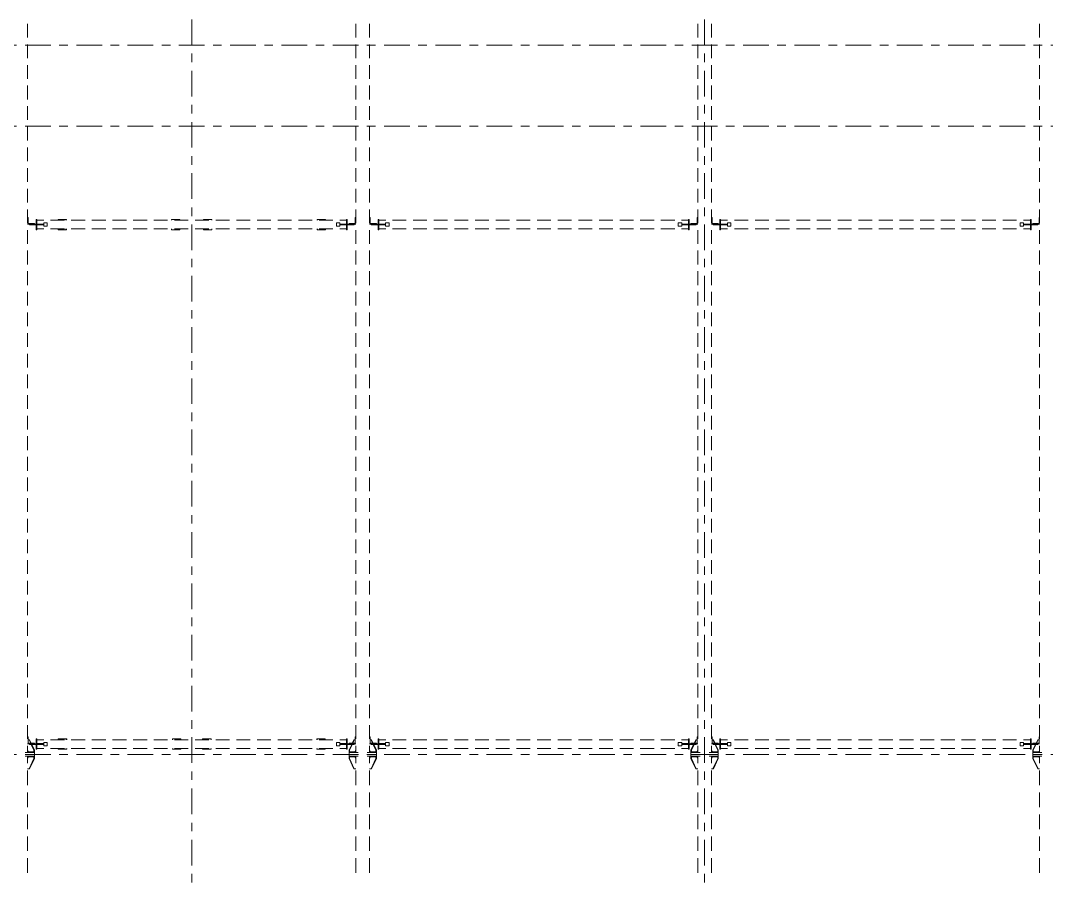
# Model space of a CAD drawing. Header units: millimetres. Extents: x -59 to 782, y -222 to 372.
# Drawn here: x 202 to 322, y 172.7 to 272.9 of the extents above; entities that cross this region are included whole.
import ezdxf

# ---------------------------------------------------------------- set-up
doc = ezdxf.new("R2010")
doc.units = ezdxf.units.MM
doc.linetypes.add('XKITLINE00', pattern=[0])
doc.linetypes.add('XKITLINE03', pattern=[6, 3, -1, 1, -1])
doc.layers.add('Part', color=2, linetype='Continuous', lineweight=0)
doc.layers.add('S-GRID', color=1, linetype='Continuous', lineweight=0)

msp = doc.modelspace()

# ---------------------------------------------------------------- linework, layer by layer
at = {"layer": 'Part', "linetype": 'XKITLINE00', "lineweight": 0}
for p, q in [((202.8, 270.89), (202.8, 272.5)), ((241.2, 270.89), (241.2, 272.5)), ((242.8, 270.89), (242.8, 272.5)), ((281.2, 270.89), (281.2, 272.5)), ((282.8, 270.89), (282.8, 272.5)), ((321.2, 270.89), (321.2, 272.5)), ((202.8, 268.48), (202.8, 270.09)), ((241.2, 268.48), (241.2, 270.09)), ((242.8, 268.48), (242.8, 270.09)), ((281.2, 268.48), (281.2, 270.09)), ((282.8, 268.48), (282.8, 270.09)), ((321.2, 268.48), (321.2, 270.09)), ((202.8, 266.06), (202.8, 267.67)), ((241.2, 266.06), (241.2, 267.67)), ((242.8, 266.06), (242.8, 267.67)), ((281.2, 266.06), (281.2, 267.67)), ((282.8, 266.06), (282.8, 267.67)), ((321.2, 266.06), (321.2, 267.67)), ((202.8, 263.65), (202.8, 265.26)), ((241.2, 263.65), (241.2, 265.26)), ((242.8, 263.65), (242.8, 265.26)), ((281.2, 263.65), (281.2, 265.26)), ((282.8, 263.65), (282.8, 265.26)), ((321.2, 263.65), (321.2, 265.26)), ((202.8, 261.24), (202.8, 262.85)), ((241.2, 261.24), (241.2, 262.85)), ((242.8, 261.24), (242.8, 262.85)), ((281.2, 261.24), (281.2, 262.85)), ((282.8, 261.24), (282.8, 262.85)), ((321.2, 261.24), (321.2, 262.85)), ((202.8, 258.82), (202.8, 260.43)), ((241.2, 258.82), (241.2, 260.43)), ((242.8, 258.82), (242.8, 260.43)), ((281.2, 258.82), (281.2, 260.43)), ((282.8, 258.82), (282.8, 260.43)), ((321.2, 258.82), (321.2, 260.43)), ((202.8, 256.41), (202.8, 258.02)), ((241.2, 256.41), (241.2, 258.02)), ((242.8, 256.41), (242.8, 258.02)), ((281.2, 256.41), (281.2, 258.02)), ((282.8, 256.41), (282.8, 258.02)), ((321.2, 256.41), (321.2, 258.02)), ((202.8, 253.99), (202.8, 255.6)), ((241.2, 253.99), (241.2, 255.6)), ((242.8, 253.99), (242.8, 255.6)), ((281.2, 253.99), (281.2, 255.6)), ((282.8, 253.99), (282.8, 255.6)), ((321.2, 253.99), (321.2, 255.6)), ((202.8, 251.58), (202.8, 253.19)), ((241.2, 251.58), (241.2, 253.19)), ((242.8, 251.58), (242.8, 253.19)), ((281.2, 251.58), (281.2, 253.19)), ((282.8, 251.58), (282.8, 253.19)), ((321.2, 251.58), (321.2, 253.19)), ((202.8, 249.17), (202.8, 250.77)), ((202.87, 249.84), (202.8, 249.84)), ((202.87, 249.11), (202.87, 249.84)), ((241.13, 249.11), (241.13, 249.84)), ((241.13, 249.84), (241.2, 249.84)), ((241.2, 249.17), (241.2, 250.77)), ((242.8, 249.17), (242.8, 250.77)), ((242.87, 249.84), (242.8, 249.84)), ((242.87, 249.11), (242.87, 249.84)), ((281.13, 249.11), (281.13, 249.84)), ((281.13, 249.84), (281.2, 249.84)), ((281.2, 249.17), (281.2, 250.77)), ((282.8, 249.17), (282.8, 250.77)), ((282.87, 249.84), (282.8, 249.84)), ((282.87, 249.11), (282.87, 249.84)), ((321.13, 249.11), (321.13, 249.84)), ((321.13, 249.84), (321.2, 249.84)), ((321.2, 249.17), (321.2, 250.77)), ((202.8, 249.04), (203.6, 249.04)), ((203.6, 249.11), (202.87, 249.11)), ((204.68, 249.04), (203, 249.04)), ((203, 248.96), (203, 249.04)), ((204.68, 248.96), (203, 248.96)), ((203.6, 249.04), (203.6, 249.11)), ((203.8, 249.04), (203.8, 249.6)), ((203.8, 249.6), (203.88, 249.6)), ((203.8, 248.96), (203.8, 248.4)), ((203.88, 249.6), (203.88, 249.04)), ((203.88, 249.5), (204.69, 249.5)), ((203.88, 249.05), (204.67, 249.05)), ((203.88, 248.4), (203.88, 248.96)), ((203.88, 248.95), (204.68, 248.95)), ((203.88, 248.5), (204.69, 248.5)), ((205.08, 249.2), (204.68, 249.2)), ((204.68, 249.04), (204.68, 249.2)), ((204.68, 248.96), (204.68, 249.04)), ((204.68, 248.8), (204.68, 248.96)), ((204.68, 248.8), (205.08, 248.8)), ((205.08, 248.8), (205.08, 249.2)), ((205.49, 249.5), (207.1, 249.5)), ((205.49, 248.5), (207.1, 248.5)), ((207.33, 249.6), (206.37, 249.6)), ((206.37, 249.6), (206.37, 249.5)), ((206.37, 248.4), (206.37, 248.5)), ((207.28, 249.5), (207.28, 249.6)), ((207.28, 248.4), (207.28, 248.5)), ((207.33, 249.5), (207.33, 249.6)), ((207.33, 248.4), (207.33, 248.5)), ((207.91, 249.5), (209.52, 249.5)), ((207.91, 248.5), (209.52, 248.5)), ((210.32, 249.5), (211.93, 249.5)), ((210.32, 248.5), (211.93, 248.5)), ((212.74, 249.5), (214.35, 249.5)), ((212.74, 248.5), (214.35, 248.5)), ((215.15, 249.5), (216.77, 249.5)), ((215.15, 248.5), (216.77, 248.5)), ((217.57, 249.5), (219.18, 249.5)), ((217.57, 248.5), (219.18, 248.5)), ((220.61, 249.6), (219.65, 249.6)), ((219.65, 249.6), (219.65, 249.5)), ((219.65, 248.4), (219.65, 248.5)), ((219.99, 249.5), (221.6, 249.5)), ((219.99, 248.5), (221.6, 248.5)), ((220.56, 249.5), (220.56, 249.6)), ((220.56, 248.4), (220.56, 248.5)), ((220.61, 249.5), (220.61, 249.6)), ((220.61, 248.5), (220.61, 248.4)), ((222.4, 249.5), (224.01, 249.5)), ((222.4, 248.5), (224.01, 248.5)), ((223.39, 249.5), (223.39, 249.6)), ((223.39, 249.6), (224.35, 249.6)), ((223.39, 248.5), (223.39, 248.4)), ((223.44, 249.5), (223.44, 249.6)), ((223.44, 248.4), (223.44, 248.5)), ((224.35, 249.5), (224.35, 249.6)), ((224.35, 248.4), (224.35, 248.5)), ((224.82, 249.5), (226.43, 249.5)), ((224.82, 248.5), (226.43, 248.5)), ((227.23, 249.5), (228.85, 249.5)), ((227.23, 248.5), (228.85, 248.5)), ((229.65, 249.5), (231.26, 249.5)), ((229.65, 248.5), (231.26, 248.5)), ((232.07, 249.5), (233.68, 249.5)), ((232.07, 248.5), (233.68, 248.5)), ((234.48, 249.5), (236.09, 249.5)), ((234.48, 248.5), (236.09, 248.5)), ((237.63, 249.6), (236.67, 249.6)), ((236.67, 249.5), (236.67, 249.6)), ((236.67, 248.4), (236.67, 248.5)), ((236.72, 249.5), (236.72, 249.6)), ((236.72, 248.4), (236.72, 248.5)), ((236.9, 249.5), (238.51, 249.5)), ((236.9, 248.5), (238.51, 248.5)), ((237.63, 249.5), (237.63, 249.6)), ((237.63, 248.4), (237.63, 248.5)), ((238.92, 248.8), (238.92, 249.2)), ((238.92, 249.2), (239.32, 249.2)), ((239.32, 248.8), (238.92, 248.8)), ((239.31, 249.5), (240.12, 249.5)), ((239.31, 248.5), (240.12, 248.5)), ((239.32, 249.04), (239.32, 249.2)), ((239.32, 249.05), (240.12, 249.05)), ((239.32, 249.04), (239.32, 248.96)), ((239.32, 249.04), (241, 249.04)), ((239.32, 248.96), (241, 248.96)), ((239.32, 248.8), (239.32, 248.96)), ((239.32, 248.95), (240.11, 248.95)), ((240.2, 249.6), (240.12, 249.6)), ((240.12, 249.6), (240.12, 249.04)), ((240.12, 248.4), (240.12, 248.96)), ((240.2, 249.04), (240.2, 249.6)), ((240.2, 248.96), (240.2, 248.4)), ((240.4, 249.04), (240.4, 249.11)), ((240.4, 249.11), (241.13, 249.11)), ((241.2, 249.04), (240.4, 249.04)), ((241, 249.04), (241, 248.96)), ((242.8, 249.04), (243.6, 249.04)), ((243.6, 249.11), (242.87, 249.11)), ((244.68, 249.04), (243, 249.04)), ((243, 248.96), (243, 249.04)), ((244.68, 248.96), (243, 248.96)), ((243.6, 249.04), (243.6, 249.11)), ((243.8, 249.04), (243.8, 249.6)), ((243.8, 249.6), (243.88, 249.6)), ((243.8, 248.96), (243.8, 248.4)), ((243.88, 249.6), (243.88, 249.04)), ((243.88, 249.5), (244.69, 249.5)), ((243.88, 249.05), (244.67, 249.05)), ((243.88, 248.4), (243.88, 248.96)), ((243.88, 248.95), (244.68, 248.95)), ((243.88, 248.5), (244.69, 248.5)), ((245.08, 249.2), (244.68, 249.2)), ((244.68, 249.04), (244.68, 249.2)), ((244.68, 248.96), (244.68, 249.04)), ((244.68, 248.8), (244.68, 248.96)), ((244.68, 248.8), (245.08, 248.8)), ((245.08, 248.8), (245.08, 249.2)), ((245.49, 249.5), (247.1, 249.5)), ((245.49, 248.5), (247.1, 248.5)), ((247.91, 249.5), (249.52, 249.5)), ((247.91, 248.5), (249.52, 248.5)), ((250.32, 249.5), (251.93, 249.5)), ((250.32, 248.5), (251.93, 248.5)), ((252.74, 249.5), (254.35, 249.5)), ((252.74, 248.5), (254.35, 248.5)), ((255.15, 249.5), (256.77, 249.5)), ((255.15, 248.5), (256.77, 248.5)), ((257.57, 249.5), (259.18, 249.5)), ((257.57, 248.5), (259.18, 248.5)), ((259.99, 249.5), (261.6, 249.5)), ((259.99, 248.5), (261.6, 248.5)), ((262.4, 249.5), (264.01, 249.5)), ((262.4, 248.5), (264.01, 248.5)), ((264.82, 249.5), (266.43, 249.5)), ((264.82, 248.5), (266.43, 248.5)), ((267.23, 249.5), (268.85, 249.5)), ((267.23, 248.5), (268.85, 248.5)), ((269.65, 249.5), (271.26, 249.5)), ((269.65, 248.5), (271.26, 248.5)), ((272.07, 249.5), (273.68, 249.5)), ((272.07, 248.5), (273.68, 248.5)), ((274.48, 249.5), (276.09, 249.5)), ((274.48, 248.5), (276.09, 248.5)), ((276.9, 249.5), (278.51, 249.5)), ((276.9, 248.5), (278.51, 248.5)), ((278.92, 248.8), (278.92, 249.2)), ((278.92, 249.2), (279.32, 249.2)), ((279.32, 248.8), (278.92, 248.8)), ((279.31, 249.5), (280.12, 249.5)), ((279.31, 248.5), (280.12, 248.5)), ((279.32, 249.04), (279.32, 249.2)), ((279.32, 249.05), (280.12, 249.05)), ((279.32, 249.04), (279.32, 248.96)), ((279.32, 249.04), (281, 249.04)), ((279.32, 248.96), (281, 248.96)), ((279.32, 248.8), (279.32, 248.96)), ((279.32, 248.95), (280.11, 248.95)), ((280.2, 249.6), (280.12, 249.6)), ((280.12, 249.6), (280.12, 249.04)), ((280.12, 248.4), (280.12, 248.96)), ((280.2, 249.04), (280.2, 249.6)), ((280.2, 248.96), (280.2, 248.4)), ((280.4, 249.04), (280.4, 249.11)), ((280.4, 249.11), (281.13, 249.11)), ((281.2, 249.04), (280.4, 249.04)), ((281, 249.04), (281, 248.96)), ((282.8, 249.04), (283.6, 249.04)), ((283.6, 249.11), (282.87, 249.11)), ((284.68, 249.04), (283, 249.04)), ((283, 248.96), (283, 249.04)), ((284.68, 248.96), (283, 248.96)), ((283.6, 249.04), (283.6, 249.11)), ((283.8, 249.04), (283.8, 249.6)), ((283.8, 249.6), (283.88, 249.6)), ((283.8, 248.96), (283.8, 248.4)), ((283.88, 249.6), (283.88, 249.04)), ((283.88, 249.5), (284.69, 249.5)), ((283.88, 249.05), (284.67, 249.05)), ((283.88, 248.4), (283.88, 248.96)), ((283.88, 248.95), (284.68, 248.95)), ((283.88, 248.5), (284.69, 248.5)), ((285.08, 249.2), (284.68, 249.2)), ((284.68, 249.04), (284.68, 249.2)), ((284.68, 248.96), (284.68, 249.04)), ((284.68, 248.8), (284.68, 248.96)), ((284.68, 248.8), (285.08, 248.8)), ((285.08, 248.8), (285.08, 249.2)), ((285.49, 249.5), (287.1, 249.5)), ((285.49, 248.5), (287.1, 248.5)), ((287.91, 249.5), (289.52, 249.5)), ((287.91, 248.5), (289.52, 248.5)), ((290.32, 249.5), (291.93, 249.5)), ((290.32, 248.5), (291.93, 248.5)), ((292.74, 249.5), (294.35, 249.5)), ((292.74, 248.5), (294.35, 248.5)), ((295.15, 249.5), (296.77, 249.5)), ((295.15, 248.5), (296.77, 248.5)), ((297.57, 249.5), (299.18, 249.5)), ((297.57, 248.5), (299.18, 248.5)), ((299.99, 249.5), (301.6, 249.5)), ((299.99, 248.5), (301.6, 248.5)), ((302.4, 249.5), (304.01, 249.5)), ((302.4, 248.5), (304.01, 248.5)), ((304.82, 249.5), (306.43, 249.5)), ((304.82, 248.5), (306.43, 248.5)), ((307.23, 249.5), (308.85, 249.5)), ((307.23, 248.5), (308.85, 248.5)), ((309.65, 249.5), (311.26, 249.5)), ((309.65, 248.5), (311.26, 248.5)), ((312.07, 249.5), (313.68, 249.5)), ((312.07, 248.5), (313.68, 248.5)), ((314.48, 249.5), (316.09, 249.5)), ((314.48, 248.5), (316.09, 248.5)), ((316.9, 249.5), (318.51, 249.5)), ((316.9, 248.5), (318.51, 248.5)), ((318.92, 248.8), (318.92, 249.2)), ((318.92, 249.2), (319.32, 249.2)), ((319.32, 248.8), (318.92, 248.8)), ((319.31, 249.5), (320.12, 249.5)), ((319.31, 248.5), (320.12, 248.5)), ((319.32, 249.04), (319.32, 249.2)), ((319.32, 249.05), (320.12, 249.05)), ((319.32, 249.04), (319.32, 248.96)), ((319.32, 249.04), (321, 249.04)), ((319.32, 248.96), (321, 248.96)), ((319.32, 248.8), (319.32, 248.96)), ((319.32, 248.95), (320.11, 248.95)), ((320.2, 249.6), (320.12, 249.6)), ((320.12, 249.6), (320.12, 249.04)), ((320.12, 248.4), (320.12, 248.96)), ((320.2, 249.04), (320.2, 249.6)), ((320.2, 248.96), (320.2, 248.4)), ((320.4, 249.04), (320.4, 249.11)), ((320.4, 249.11), (321.13, 249.11)), ((321.2, 249.04), (320.4, 249.04)), ((321, 249.04), (321, 248.96)), ((202.8, 246.75), (202.8, 248.36)), ((203.8, 248.4), (203.88, 248.4)), ((207.33, 248.4), (206.37, 248.4)), ((220.61, 248.4), (219.65, 248.4)), ((223.39, 248.4), (224.35, 248.4)), ((236.67, 248.4), (237.63, 248.4)), ((240.2, 248.4), (240.12, 248.4)), ((241.2, 246.75), (241.2, 248.36)), ((242.8, 246.75), (242.8, 248.36)), ((243.8, 248.4), (243.88, 248.4)), ((280.2, 248.4), (280.12, 248.4)), ((281.2, 246.75), (281.2, 248.36)), ((282.8, 246.75), (282.8, 248.36)), ((283.8, 248.4), (283.88, 248.4)), ((320.2, 248.4), (320.12, 248.4)), ((321.2, 246.75), (321.2, 248.36)), ((202.8, 244.34), (202.8, 245.95)), ((241.2, 244.34), (241.2, 245.95)), ((242.8, 244.34), (242.8, 245.95)), ((281.2, 244.34), (281.2, 245.95)), ((282.8, 244.34), (282.8, 245.95)), ((321.2, 244.34), (321.2, 245.95)), ((202.8, 241.92), (202.8, 243.53)), ((241.2, 241.92), (241.2, 243.53)), ((242.8, 241.92), (242.8, 243.53)), ((281.2, 241.92), (281.2, 243.53)), ((282.8, 241.92), (282.8, 243.53)), ((321.2, 241.92), (321.2, 243.53)), ((202.8, 239.51), (202.8, 241.12)), ((241.2, 239.51), (241.2, 241.12)), ((242.8, 239.51), (242.8, 241.12)), ((281.2, 239.51), (281.2, 241.12)), ((282.8, 239.51), (282.8, 241.12)), ((321.2, 239.51), (321.2, 241.12)), ((202.8, 237.09), (202.8, 238.7)), ((241.2, 237.09), (241.2, 238.7)), ((242.8, 237.09), (242.8, 238.7)), ((281.2, 237.09), (281.2, 238.7)), ((282.8, 237.09), (282.8, 238.7)), ((321.2, 237.09), (321.2, 238.7)), ((202.8, 234.68), (202.8, 236.29)), ((241.2, 234.68), (241.2, 236.29)), ((242.8, 234.68), (242.8, 236.29)), ((281.2, 234.68), (281.2, 236.29)), ((282.8, 234.68), (282.8, 236.29)), ((321.2, 234.68), (321.2, 236.29)), ((202.8, 232.27), (202.8, 233.88)), ((241.2, 232.27), (241.2, 233.88)), ((242.8, 232.27), (242.8, 233.88)), ((281.2, 232.27), (281.2, 233.88)), ((282.8, 232.27), (282.8, 233.88)), ((321.2, 232.27), (321.2, 233.88)), ((202.8, 229.85), (202.8, 231.46)), ((241.2, 229.85), (241.2, 231.46)), ((242.8, 229.85), (242.8, 231.46)), ((281.2, 229.85), (281.2, 231.46)), ((282.8, 229.85), (282.8, 231.46)), ((321.2, 229.85), (321.2, 231.46)), ((202.8, 227.44), (202.8, 229.05)), ((241.2, 227.44), (241.2, 229.05)), ((242.8, 227.44), (242.8, 229.05)), ((281.2, 227.44), (281.2, 229.05)), ((282.8, 227.44), (282.8, 229.05)), ((321.2, 227.44), (321.2, 229.05)), ((202.8, 225.02), (202.8, 226.63)), ((241.2, 225.02), (241.2, 226.63)), ((242.8, 225.02), (242.8, 226.63)), ((281.2, 225.02), (281.2, 226.63)), ((282.8, 225.02), (282.8, 226.63)), ((321.2, 225.02), (321.2, 226.63)), ((202.8, 222.61), (202.8, 224.22)), ((241.2, 222.61), (241.2, 224.22)), ((242.8, 222.61), (242.8, 224.22)), ((281.2, 222.61), (281.2, 224.22)), ((282.8, 222.61), (282.8, 224.22)), ((321.2, 222.61), (321.2, 224.22)), ((202.8, 220.19), (202.8, 221.8)), ((241.2, 220.19), (241.2, 221.8)), ((242.8, 220.19), (242.8, 221.8)), ((281.2, 220.19), (281.2, 221.8)), ((282.8, 220.19), (282.8, 221.8)), ((321.2, 220.19), (321.2, 221.8)), ((202.8, 217.78), (202.8, 219.39)), ((241.2, 217.78), (241.2, 219.39)), ((242.8, 217.78), (242.8, 219.39)), ((281.2, 217.78), (281.2, 219.39)), ((282.8, 217.78), (282.8, 219.39)), ((321.2, 217.78), (321.2, 219.39)), ((202.8, 215.37), (202.8, 216.98)), ((241.2, 215.37), (241.2, 216.98)), ((242.8, 215.37), (242.8, 216.98)), ((281.2, 215.37), (281.2, 216.98)), ((282.8, 215.37), (282.8, 216.98)), ((321.2, 215.37), (321.2, 216.98)), ((202.8, 212.95), (202.8, 214.56)), ((241.2, 212.95), (241.2, 214.56)), ((242.8, 212.95), (242.8, 214.56)), ((281.2, 212.95), (281.2, 214.56)), ((282.8, 212.95), (282.8, 214.56)), ((321.2, 212.95), (321.2, 214.56)), ((202.8, 210.54), (202.8, 212.15)), ((241.2, 210.54), (241.2, 212.15)), ((242.8, 210.54), (242.8, 212.15)), ((281.2, 210.54), (281.2, 212.15)), ((282.8, 210.54), (282.8, 212.15)), ((321.2, 210.54), (321.2, 212.15)), ((202.8, 208.12), (202.8, 209.73)), ((241.2, 208.12), (241.2, 209.73)), ((242.8, 208.12), (242.8, 209.73)), ((281.2, 208.12), (281.2, 209.73)), ((282.8, 208.12), (282.8, 209.73)), ((321.2, 208.12), (321.2, 209.73)), ((202.8, 205.71), (202.8, 207.32)), ((241.2, 205.71), (241.2, 207.32)), ((242.8, 205.71), (242.8, 207.32)), ((281.2, 205.71), (281.2, 207.32)), ((282.8, 205.71), (282.8, 207.32)), ((321.2, 205.71), (321.2, 207.32)), ((202.8, 203.29), (202.8, 204.9)), ((241.2, 203.29), (241.2, 204.9)), ((242.8, 203.29), (242.8, 204.9)), ((281.2, 203.29), (281.2, 204.9)), ((282.8, 203.29), (282.8, 204.9)), ((321.2, 203.29), (321.2, 204.9)), ((202.8, 200.88), (202.8, 202.49)), ((241.2, 200.88), (241.2, 202.49)), ((242.8, 200.88), (242.8, 202.49)), ((281.2, 200.88), (281.2, 202.49)), ((282.8, 200.88), (282.8, 202.49)), ((321.2, 200.88), (321.2, 202.49)), ((202.8, 198.47), (202.8, 200.08)), ((241.2, 198.47), (241.2, 200.08)), ((242.8, 198.47), (242.8, 200.08)), ((281.2, 198.47), (281.2, 200.08)), ((282.8, 198.47), (282.8, 200.08)), ((321.2, 198.47), (321.2, 200.08)), ((202.8, 196.05), (202.8, 197.66)), ((241.2, 196.05), (241.2, 197.66)), ((242.8, 196.05), (242.8, 197.66)), ((281.2, 196.05), (281.2, 197.66)), ((282.8, 196.05), (282.8, 197.66)), ((321.2, 196.05), (321.2, 197.66)), ((202.8, 193.64), (202.8, 195.25)), ((241.2, 193.64), (241.2, 195.25)), ((242.8, 193.64), (242.8, 195.25)), ((281.2, 193.64), (281.2, 195.25)), ((282.8, 193.64), (282.8, 195.25)), ((321.2, 193.64), (321.2, 195.25)), ((202.8, 191.22), (202.8, 192.83)), ((241.2, 191.22), (241.2, 192.83)), ((242.8, 191.22), (242.8, 192.83)), ((281.2, 191.22), (281.2, 192.83)), ((282.8, 191.22), (282.8, 192.83)), ((321.2, 191.22), (321.2, 192.83)), ((202.8, 188.81), (202.8, 190.42)), ((241.2, 188.81), (241.2, 190.42)), ((242.8, 188.81), (242.8, 190.42)), ((281.2, 188.81), (281.2, 190.42)), ((282.8, 188.81), (282.8, 190.42)), ((321.2, 188.81), (321.2, 190.42)), ((202.87, 189.04), (202.8, 189.04)), ((202.87, 188.31), (202.87, 189.04)), ((203.03, 188.7), (202.87, 188.7)), ((203.16, 188.31), (202.98, 188.7)), ((203.22, 188.31), (203.03, 188.7)), ((203.8, 188.24), (203.8, 188.8)), ((203.8, 188.8), (203.88, 188.8)), ((203.88, 188.8), (203.88, 188.24)), ((203.88, 188.7), (204.69, 188.7)), ((205.49, 188.7), (207.1, 188.7)), ((207.37, 188.8), (206.39, 188.8)), ((206.39, 188.8), (206.39, 188.7)), ((207.32, 188.7), (207.32, 188.8)), ((207.37, 188.7), (207.37, 188.8)), ((207.91, 188.7), (209.52, 188.7)), ((210.32, 188.7), (211.93, 188.7)), ((212.74, 188.7), (214.35, 188.7)), ((215.15, 188.7), (216.77, 188.7)), ((217.57, 188.7), (219.18, 188.7)), ((220.73, 188.8), (219.74, 188.8)), ((219.74, 188.8), (219.74, 188.7)), ((219.99, 188.7), (221.6, 188.7)), ((220.68, 188.7), (220.68, 188.8)), ((220.73, 188.7), (220.73, 188.8)), ((222.4, 188.7), (224.01, 188.7)), ((223.27, 188.7), (223.27, 188.8)), ((223.27, 188.8), (224.26, 188.8)), ((223.32, 188.7), (223.32, 188.8)), ((224.26, 188.7), (224.26, 188.8)), ((224.82, 188.7), (226.43, 188.7)), ((227.23, 188.7), (228.85, 188.7)), ((229.65, 188.7), (231.26, 188.7)), ((232.07, 188.7), (233.68, 188.7)), ((234.48, 188.7), (236.09, 188.7)), ((237.61, 188.8), (236.63, 188.8)), ((236.63, 188.7), (236.63, 188.8)), ((236.68, 188.7), (236.68, 188.8)), ((236.9, 188.7), (238.51, 188.7)), ((237.61, 188.7), (237.61, 188.8)), ((239.31, 188.7), (240.12, 188.7)), ((240.2, 188.8), (240.12, 188.8)), ((240.12, 188.8), (240.12, 188.24)), ((240.2, 188.24), (240.2, 188.8)), ((240.78, 188.31), (240.97, 188.7)), ((240.84, 188.31), (241.02, 188.7)), ((241.13, 188.7), (240.97, 188.7)), ((241.13, 188.31), (241.13, 189.04)), ((241.13, 189.04), (241.2, 189.04)), ((242.87, 189.04), (242.8, 189.04)), ((242.87, 188.31), (242.87, 189.04)), ((243.03, 188.7), (242.87, 188.7)), ((243.16, 188.31), (242.98, 188.7)), ((243.22, 188.31), (243.03, 188.7)), ((243.8, 188.24), (243.8, 188.8)), ((243.8, 188.8), (243.88, 188.8)), ((243.88, 188.8), (243.88, 188.24)), ((243.88, 188.7), (244.69, 188.7)), ((245.49, 188.7), (247.1, 188.7)), ((247.91, 188.7), (249.52, 188.7)), ((250.32, 188.7), (251.93, 188.7)), ((252.74, 188.7), (254.35, 188.7)), ((255.15, 188.7), (256.77, 188.7)), ((257.57, 188.7), (259.18, 188.7)), ((259.99, 188.7), (261.6, 188.7)), ((262.4, 188.7), (264.01, 188.7)), ((264.82, 188.7), (266.43, 188.7)), ((267.23, 188.7), (268.85, 188.7)), ((269.65, 188.7), (271.26, 188.7)), ((272.07, 188.7), (273.68, 188.7)), ((274.48, 188.7), (276.09, 188.7)), ((276.9, 188.7), (278.51, 188.7)), ((279.31, 188.7), (280.12, 188.7)), ((280.2, 188.8), (280.12, 188.8)), ((280.12, 188.8), (280.12, 188.24)), ((280.2, 188.24), (280.2, 188.8)), ((280.78, 188.31), (280.97, 188.7)), ((280.84, 188.31), (281.02, 188.7)), ((281.13, 188.7), (280.97, 188.7)), ((281.13, 188.31), (281.13, 189.04)), ((281.13, 189.04), (281.2, 189.04)), ((282.87, 189.04), (282.8, 189.04)), ((282.87, 188.31), (282.87, 189.04)), ((283.03, 188.7), (282.87, 188.7)), ((283.16, 188.31), (282.98, 188.7)), ((283.22, 188.31), (283.03, 188.7)), ((283.8, 188.24), (283.8, 188.8)), ((283.8, 188.8), (283.88, 188.8)), ((283.88, 188.8), (283.88, 188.24)), ((283.88, 188.7), (284.69, 188.7)), ((285.49, 188.7), (287.1, 188.7)), ((287.91, 188.7), (289.52, 188.7)), ((290.32, 188.7), (291.93, 188.7)), ((292.74, 188.7), (294.35, 188.7)), ((295.15, 188.7), (296.77, 188.7)), ((297.57, 188.7), (299.18, 188.7)), ((299.99, 188.7), (301.6, 188.7)), ((302.4, 188.7), (304.01, 188.7)), ((304.82, 188.7), (306.43, 188.7)), ((307.23, 188.7), (308.85, 188.7)), ((309.65, 188.7), (311.26, 188.7)), ((312.07, 188.7), (313.68, 188.7)), ((314.48, 188.7), (316.09, 188.7)), ((316.9, 188.7), (318.51, 188.7)), ((319.31, 188.7), (320.12, 188.7)), ((320.2, 188.8), (320.12, 188.8)), ((320.12, 188.8), (320.12, 188.24)), ((320.2, 188.24), (320.2, 188.8)), ((320.78, 188.31), (320.97, 188.7)), ((320.84, 188.31), (321.02, 188.7)), ((321.13, 188.7), (320.97, 188.7)), ((321.13, 188.31), (321.13, 189.04)), ((321.13, 189.04), (321.2, 189.04)), ((202.8, 188.24), (203.6, 188.24)), ((202.8, 187.2), (202.8, 188)), ((202.91, 187.3), (202.8, 187.46)), ((202.8, 187.3), (203.6, 187.3)), ((203.6, 188.31), (202.87, 188.31)), ((204.68, 188.24), (203, 188.24)), ((203, 188.16), (203, 188.24)), ((204.68, 188.16), (203, 188.16)), ((203.54, 187.5), (203.23, 188.16)), ((203.6, 187.5), (203.29, 188.16)), ((203.54, 187.3), (203.54, 187.5)), ((203.54, 187.5), (203.6, 187.5)), ((203.6, 188.24), (203.6, 188.31)), ((203.6, 187.3), (203.6, 187.5)), ((203.6, 187.2), (203.6, 187.3)), ((203.8, 188.16), (203.8, 187.6)), ((203.8, 187.6), (203.88, 187.6)), ((203.88, 188.25), (204.67, 188.25)), ((203.88, 187.6), (203.88, 188.16)), ((203.88, 188.15), (204.68, 188.15)), ((203.88, 187.7), (204.69, 187.7)), ((205.08, 188.4), (204.68, 188.4)), ((204.68, 188.24), (204.68, 188.4)), ((204.68, 188.16), (204.68, 188.24)), ((204.68, 188), (204.68, 188.16)), ((204.68, 188), (205.08, 188)), ((205.08, 188), (205.08, 188.4)), ((205.49, 187.7), (207.1, 187.7)), ((206.39, 187.6), (206.39, 187.7)), ((207.37, 187.6), (206.39, 187.6)), ((207.32, 187.6), (207.32, 187.7)), ((207.37, 187.6), (207.37, 187.7)), ((207.91, 187.7), (209.52, 187.7)), ((210.32, 187.7), (211.93, 187.7)), ((212.74, 187.7), (214.35, 187.7)), ((215.15, 187.7), (216.77, 187.7)), ((217.57, 187.7), (219.18, 187.7)), ((219.74, 187.6), (219.74, 187.7)), ((220.73, 187.6), (219.74, 187.6)), ((219.99, 187.7), (221.6, 187.7)), ((220.68, 187.6), (220.68, 187.7)), ((220.73, 187.7), (220.73, 187.6)), ((222.4, 187.7), (224.01, 187.7)), ((223.27, 187.7), (223.27, 187.6)), ((223.27, 187.6), (224.26, 187.6)), ((223.32, 187.6), (223.32, 187.7)), ((224.26, 187.6), (224.26, 187.7)), ((224.82, 187.7), (226.43, 187.7)), ((227.23, 187.7), (228.85, 187.7)), ((229.65, 187.7), (231.26, 187.7)), ((232.07, 187.7), (233.68, 187.7)), ((234.48, 187.7), (236.09, 187.7)), ((236.63, 187.6), (236.63, 187.7)), ((236.63, 187.6), (237.61, 187.6)), ((236.68, 187.6), (236.68, 187.7)), ((236.9, 187.7), (238.51, 187.7)), ((237.61, 187.6), (237.61, 187.7)), ((238.92, 188), (238.92, 188.4)), ((238.92, 188.4), (239.32, 188.4)), ((239.32, 188), (238.92, 188)), ((239.31, 187.7), (240.12, 187.7)), ((239.32, 188.24), (239.32, 188.4)), ((239.32, 188.25), (240.12, 188.25)), ((239.32, 188.24), (239.32, 188.16)), ((239.32, 188.24), (241, 188.24)), ((239.32, 188), (239.32, 188.16)), ((239.32, 188.16), (241, 188.16)), ((239.32, 188.15), (240.11, 188.15)), ((240.12, 187.6), (240.12, 188.16)), ((240.2, 187.6), (240.12, 187.6)), ((240.2, 188.16), (240.2, 187.6)), ((240.4, 188.24), (240.4, 188.31)), ((240.4, 188.31), (241.13, 188.31)), ((241.2, 188.24), (240.4, 188.24)), ((240.4, 187.5), (240.71, 188.16)), ((240.4, 187.3), (240.4, 187.5)), ((240.4, 187.5), (240.46, 187.5)), ((240.4, 187.2), (240.4, 187.3)), ((240.4, 187.3), (241.2, 187.3)), ((240.46, 187.5), (240.77, 188.16)), ((240.46, 187.3), (240.46, 187.5)), ((241, 188.24), (241, 188.16)), ((241.09, 187.3), (241.2, 187.46)), ((241.2, 187.2), (241.2, 188)), ((242.8, 188.24), (243.6, 188.24)), ((242.8, 187.2), (242.8, 188)), ((242.91, 187.3), (242.8, 187.46)), ((242.8, 187.3), (243.6, 187.3)), ((243.6, 188.31), (242.87, 188.31)), ((244.68, 188.24), (243, 188.24)), ((243, 188.16), (243, 188.24)), ((244.68, 188.16), (243, 188.16)), ((243.54, 187.5), (243.23, 188.16)), ((243.6, 187.5), (243.29, 188.16)), ((243.54, 187.3), (243.54, 187.5)), ((243.54, 187.5), (243.6, 187.5)), ((243.6, 188.24), (243.6, 188.31)), ((243.6, 187.3), (243.6, 187.5)), ((243.6, 187.2), (243.6, 187.3)), ((243.8, 188.16), (243.8, 187.6)), ((243.8, 187.6), (243.88, 187.6)), ((243.88, 188.25), (244.67, 188.25)), ((243.88, 187.6), (243.88, 188.16)), ((243.88, 188.15), (244.68, 188.15)), ((243.88, 187.7), (244.69, 187.7)), ((245.08, 188.4), (244.68, 188.4)), ((244.68, 188.24), (244.68, 188.4)), ((244.68, 188.16), (244.68, 188.24)), ((244.68, 188), (244.68, 188.16)), ((244.68, 188), (245.08, 188)), ((245.08, 188), (245.08, 188.4)), ((245.49, 187.7), (247.1, 187.7)), ((247.91, 187.7), (249.52, 187.7)), ((250.32, 187.7), (251.93, 187.7)), ((252.74, 187.7), (254.35, 187.7)), ((255.15, 187.7), (256.77, 187.7)), ((257.57, 187.7), (259.18, 187.7)), ((259.99, 187.7), (261.6, 187.7)), ((262.4, 187.7), (264.01, 187.7)), ((264.82, 187.7), (266.43, 187.7)), ((267.23, 187.7), (268.85, 187.7)), ((269.65, 187.7), (271.26, 187.7)), ((272.07, 187.7), (273.68, 187.7)), ((274.48, 187.7), (276.09, 187.7)), ((276.9, 187.7), (278.51, 187.7)), ((278.92, 188), (278.92, 188.4)), ((278.92, 188.4), (279.32, 188.4)), ((279.32, 188), (278.92, 188)), ((279.31, 187.7), (280.12, 187.7)), ((279.32, 188.24), (279.32, 188.4)), ((279.32, 188.25), (280.12, 188.25)), ((279.32, 188.24), (279.32, 188.16)), ((279.32, 188.24), (281, 188.24)), ((279.32, 188.16), (281, 188.16)), ((279.32, 188), (279.32, 188.16)), ((279.32, 188.15), (280.11, 188.15)), ((280.12, 187.6), (280.12, 188.16)), ((280.2, 187.6), (280.12, 187.6)), ((280.2, 188.16), (280.2, 187.6)), ((280.4, 188.24), (280.4, 188.31)), ((280.4, 188.31), (281.13, 188.31)), ((281.2, 188.24), (280.4, 188.24)), ((280.4, 187.5), (280.71, 188.16)), ((280.4, 187.3), (280.4, 187.5)), ((280.4, 187.5), (280.46, 187.5)), ((280.4, 187.2), (280.4, 187.3)), ((280.4, 187.3), (281.2, 187.3)), ((280.46, 187.5), (280.77, 188.16)), ((280.46, 187.3), (280.46, 187.5)), ((281, 188.24), (281, 188.16)), ((281.09, 187.3), (281.2, 187.46)), ((281.2, 187.2), (281.2, 188)), ((282.8, 188.24), (283.6, 188.24)), ((282.8, 187.2), (282.8, 188)), ((282.91, 187.3), (282.8, 187.46)), ((282.8, 187.3), (283.6, 187.3)), ((283.6, 188.31), (282.87, 188.31)), ((284.68, 188.24), (283, 188.24)), ((283, 188.16), (283, 188.24)), ((284.68, 188.16), (283, 188.16)), ((283.54, 187.5), (283.23, 188.16)), ((283.6, 187.5), (283.29, 188.16)), ((283.54, 187.3), (283.54, 187.5)), ((283.54, 187.5), (283.6, 187.5)), ((283.6, 188.24), (283.6, 188.31)), ((283.6, 187.3), (283.6, 187.5)), ((283.6, 187.2), (283.6, 187.3)), ((283.8, 188.16), (283.8, 187.6)), ((283.8, 187.6), (283.88, 187.6)), ((283.88, 188.25), (284.67, 188.25)), ((283.88, 187.6), (283.88, 188.16)), ((283.88, 188.15), (284.68, 188.15)), ((283.88, 187.7), (284.69, 187.7)), ((285.08, 188.4), (284.68, 188.4)), ((284.68, 188.24), (284.68, 188.4)), ((284.68, 188.16), (284.68, 188.24)), ((284.68, 188), (284.68, 188.16)), ((284.68, 188), (285.08, 188)), ((285.08, 188), (285.08, 188.4)), ((285.49, 187.7), (287.1, 187.7)), ((287.91, 187.7), (289.52, 187.7)), ((290.32, 187.7), (291.93, 187.7)), ((292.74, 187.7), (294.35, 187.7)), ((295.15, 187.7), (296.77, 187.7)), ((297.57, 187.7), (299.18, 187.7)), ((299.99, 187.7), (301.6, 187.7)), ((302.4, 187.7), (304.01, 187.7)), ((304.82, 187.7), (306.43, 187.7)), ((307.23, 187.7), (308.85, 187.7)), ((309.65, 187.7), (311.26, 187.7)), ((312.07, 187.7), (313.68, 187.7)), ((314.48, 187.7), (316.09, 187.7)), ((316.9, 187.7), (318.51, 187.7)), ((318.92, 188), (318.92, 188.4)), ((318.92, 188.4), (319.32, 188.4)), ((319.32, 188), (318.92, 188)), ((319.31, 187.7), (320.12, 187.7)), ((319.32, 188.24), (319.32, 188.4)), ((319.32, 188.25), (320.12, 188.25)), ((319.32, 188.24), (319.32, 188.16)), ((319.32, 188.24), (321, 188.24)), ((319.32, 188.16), (321, 188.16)), ((319.32, 188), (319.32, 188.16)), ((319.32, 188.15), (320.11, 188.15)), ((320.12, 187.6), (320.12, 188.16)), ((320.2, 187.6), (320.12, 187.6)), ((320.2, 188.16), (320.2, 187.6)), ((320.4, 188.24), (320.4, 188.31)), ((320.4, 188.31), (321.13, 188.31)), ((321.2, 188.24), (320.4, 188.24)), ((320.4, 187.5), (320.71, 188.16)), ((320.4, 187.3), (320.4, 187.5)), ((320.4, 187.5), (320.46, 187.5)), ((320.4, 187.2), (320.4, 187.3)), ((320.4, 187.3), (321.2, 187.3)), ((320.46, 187.5), (320.77, 188.16)), ((320.46, 187.3), (320.46, 187.5)), ((321, 188.24), (321, 188.16)), ((321.09, 187.3), (321.2, 187.46)), ((321.2, 187.2), (321.2, 188)), ((202.53, 187.2), (203.6, 187.2)), ((202.53, 187), (203.6, 187)), ((202.53, 187), (203.6, 187)), ((202.53, 186.8), (203.6, 186.8)), ((202.8, 185.95), (202.8, 186.8)), ((202.8, 186.54), (202.91, 186.7)), ((202.8, 186.7), (203.6, 186.7)), ((203.54, 186.5), (202.98, 185.3)), ((203.6, 186.5), (203.03, 185.3)), ((203.54, 186.7), (203.54, 186.5)), ((203.54, 186.5), (203.6, 186.5)), ((203.6, 187), (203.6, 187.2)), ((203.6, 186.8), (203.6, 187)), ((203.6, 186.7), (203.6, 186.8)), ((203.6, 186.7), (203.6, 186.5)), ((240.4, 187), (240.4, 187.2)), ((240.4, 187.2), (241.47, 187.2)), ((240.4, 186.8), (240.4, 187)), ((240.4, 187), (241.47, 187)), ((240.4, 187), (241.47, 187)), ((240.4, 186.8), (241.47, 186.8)), ((240.4, 186.7), (240.4, 186.8)), ((240.4, 186.7), (240.4, 186.5)), ((240.4, 186.7), (241.2, 186.7)), ((240.4, 186.5), (240.46, 186.5)), ((240.4, 186.5), (240.97, 185.3)), ((240.46, 186.7), (240.46, 186.5)), ((240.46, 186.5), (241.02, 185.3)), ((241.2, 186.54), (241.09, 186.7)), ((241.2, 185.95), (241.2, 186.8)), ((242.53, 187.2), (243.6, 187.2)), ((242.53, 187), (243.6, 187)), ((242.53, 187), (243.6, 187)), ((242.53, 186.8), (243.6, 186.8)), ((242.8, 185.95), (242.8, 186.8)), ((242.8, 186.54), (242.91, 186.7)), ((242.8, 186.7), (243.6, 186.7)), ((243.54, 186.5), (242.98, 185.3)), ((243.6, 186.5), (243.03, 185.3)), ((243.54, 186.7), (243.54, 186.5)), ((243.54, 186.5), (243.6, 186.5)), ((243.6, 187), (243.6, 187.2)), ((243.6, 186.8), (243.6, 187)), ((243.6, 186.7), (243.6, 186.8)), ((243.6, 186.7), (243.6, 186.5)), ((280.4, 187), (280.4, 187.2)), ((280.4, 187.2), (281.47, 187.2)), ((280.4, 186.8), (280.4, 187)), ((280.4, 187), (281.47, 187)), ((280.4, 187), (281.47, 187)), ((280.4, 186.8), (281.47, 186.8)), ((280.4, 186.7), (280.4, 186.8)), ((280.4, 186.7), (280.4, 186.5)), ((280.4, 186.7), (281.2, 186.7)), ((280.4, 186.5), (280.46, 186.5)), ((280.4, 186.5), (280.97, 185.3)), ((280.46, 186.7), (280.46, 186.5)), ((280.46, 186.5), (281.02, 185.3)), ((281.2, 186.54), (281.09, 186.7)), ((281.2, 185.95), (281.2, 186.8)), ((282.53, 187.2), (283.6, 187.2)), ((282.53, 187), (283.6, 187)), ((282.53, 187), (283.6, 187)), ((282.53, 186.8), (283.6, 186.8)), ((282.8, 185.95), (282.8, 186.8)), ((282.8, 186.54), (282.91, 186.7)), ((282.8, 186.7), (283.6, 186.7)), ((283.54, 186.5), (282.98, 185.3)), ((283.6, 186.5), (283.03, 185.3)), ((283.54, 186.7), (283.54, 186.5)), ((283.54, 186.5), (283.6, 186.5)), ((283.6, 187), (283.6, 187.2)), ((283.6, 186.8), (283.6, 187)), ((283.6, 186.7), (283.6, 186.8)), ((283.6, 186.7), (283.6, 186.5)), ((320.4, 187), (320.4, 187.2)), ((320.4, 187.2), (321.47, 187.2)), ((320.4, 187), (321.47, 187)), ((320.4, 186.8), (320.4, 187)), ((320.4, 187), (321.47, 187)), ((320.4, 186.8), (321.47, 186.8)), ((320.4, 186.7), (320.4, 186.8)), ((320.4, 186.7), (321.2, 186.7)), ((320.4, 186.7), (320.4, 186.5)), ((320.4, 186.5), (320.46, 186.5)), ((320.4, 186.5), (320.97, 185.3)), ((320.46, 186.7), (320.46, 186.5)), ((320.46, 186.5), (321.02, 185.3)), ((321.2, 186.54), (321.09, 186.7)), ((321.2, 185.95), (321.2, 186.8)), ((203.03, 185.3), (202.8, 185.3)), ((202.8, 183.38), (202.8, 185.09)), ((241.2, 185.3), (240.97, 185.3)), ((241.2, 183.38), (241.2, 185.09)), ((243.03, 185.3), (242.8, 185.3)), ((242.8, 183.38), (242.8, 185.09)), ((281.2, 185.3), (280.97, 185.3)), ((281.2, 183.38), (281.2, 185.09)), ((283.03, 185.3), (282.8, 185.3)), ((282.8, 183.38), (282.8, 185.09)), ((321.2, 185.3), (320.97, 185.3)), ((321.2, 183.38), (321.2, 185.09)), ((202.8, 180.82), (202.8, 182.53)), ((241.2, 180.82), (241.2, 182.53)), ((242.8, 180.82), (242.8, 182.53)), ((281.2, 180.82), (281.2, 182.53)), ((282.8, 180.82), (282.8, 182.53)), ((321.2, 180.82), (321.2, 182.53)), ((202.8, 178.26), (202.8, 179.97)), ((241.2, 178.26), (241.2, 179.97)), ((242.8, 178.26), (242.8, 179.97)), ((281.2, 178.26), (281.2, 179.97)), ((282.8, 178.26), (282.8, 179.97)), ((321.2, 178.26), (321.2, 179.97)), ((202.8, 175.7), (202.8, 177.4)), ((241.2, 175.7), (241.2, 177.4)), ((242.8, 175.7), (242.8, 177.4)), ((281.2, 175.7), (281.2, 177.4)), ((282.8, 175.7), (282.8, 177.4)), ((321.2, 175.7), (321.2, 177.4)), ((202.8, 173.13), (202.8, 174.84)), ((241.2, 173.13), (241.2, 174.84)), ((242.8, 173.13), (242.8, 174.84)), ((281.2, 173.13), (281.2, 174.84)), ((282.8, 173.13), (282.8, 174.84)), ((321.2, 173.13), (321.2, 174.84))]:
    msp.add_line(p, q, dxfattribs=at)
at = {"layer": 'S-GRID', "linetype": 'XKITLINE03', "lineweight": 0}
for p, q in [((222, -30), (222, 341.07)), ((282, -30), (282, 341.07)), ((-25.5, 270), (766.2, 270)), ((-25.5, 260.5), (716.53, 260.5)), ((-25.5, 187), (766.2, 187))]:
    msp.add_line(p, q, dxfattribs=at)

doc.saveas('drawing.dxf')
